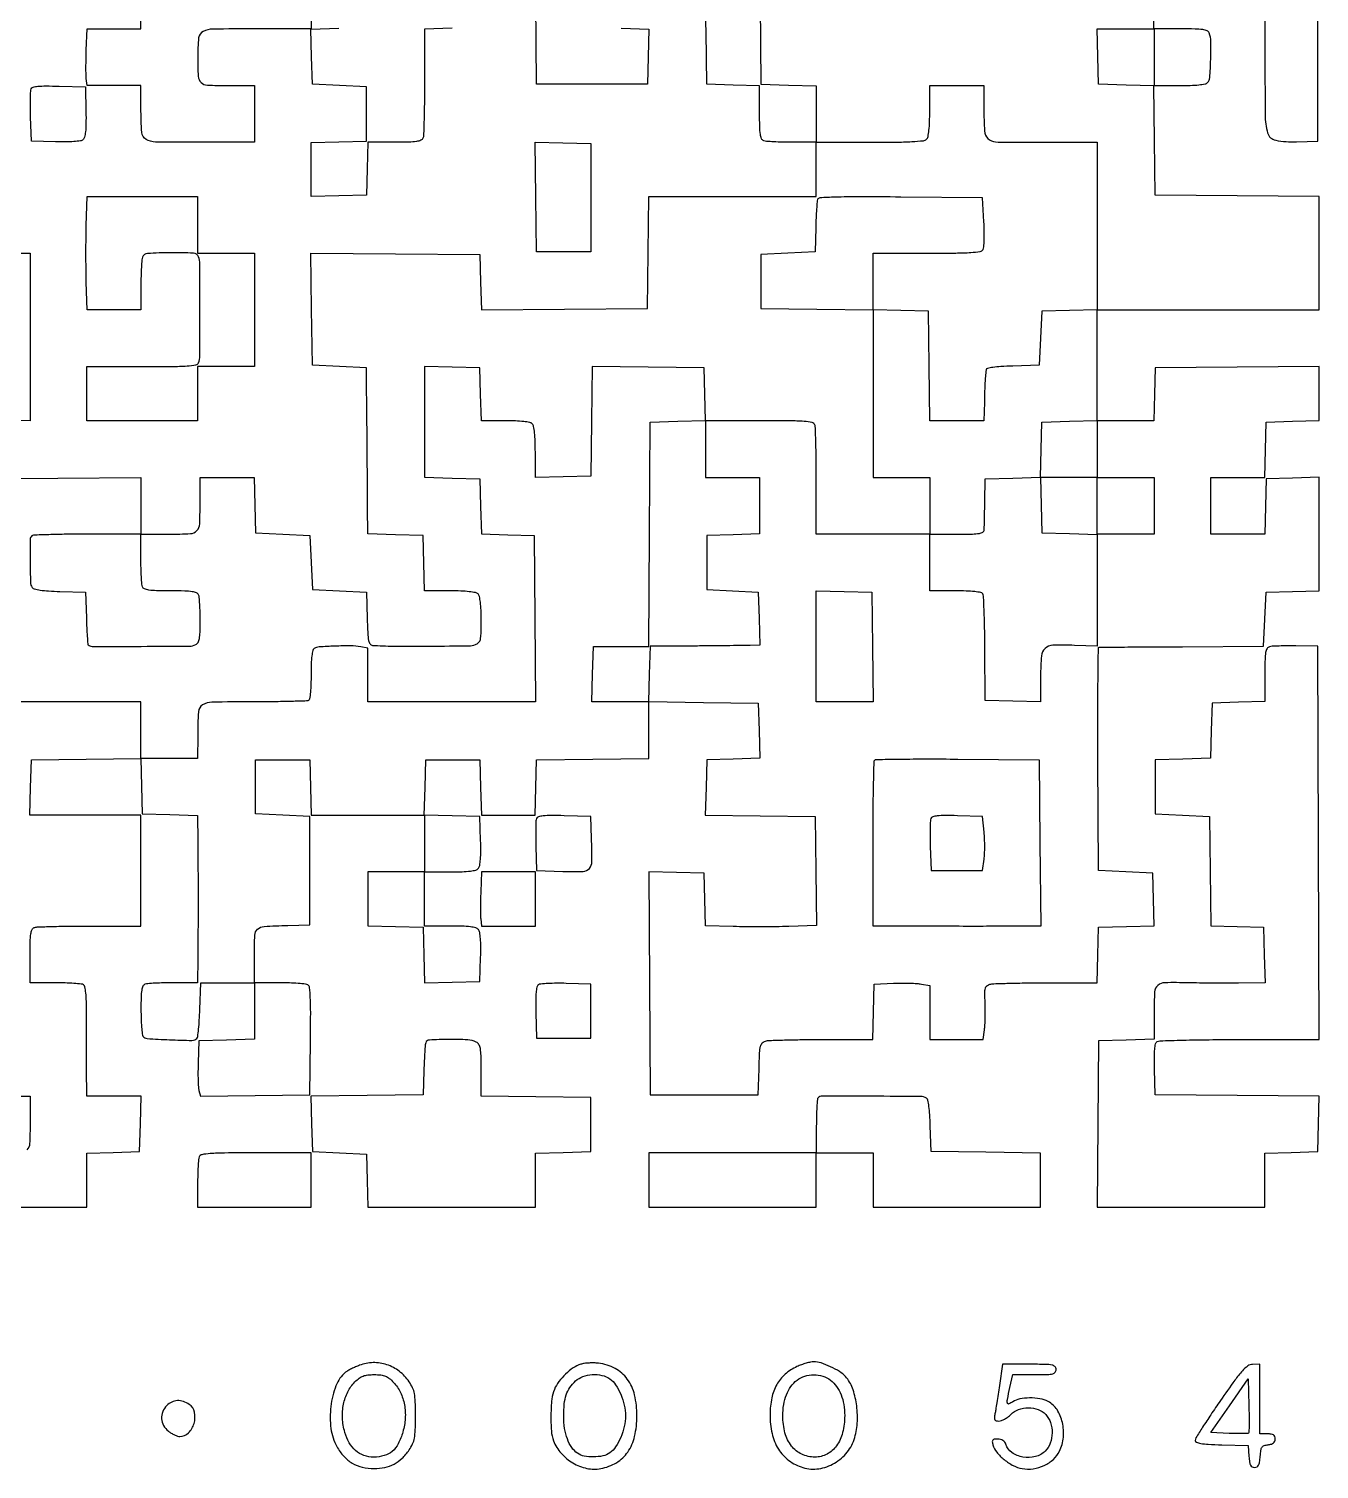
# Model space of a CAD drawing. Extents: x 179 to 1071, y 112 to 1107.
# Drawn here: x 571 to 1071, y 112 to 671 of the extents above; entities that cross this region are included whole.
import ezdxf

# ---------------------------------------------------------------- set-up
doc = ezdxf.new("R2010")
doc.units = 0

msp = doc.modelspace()

# ---------------------------------------------------------------- linework, layer by layer
for points in [[(1051.77821, 713.955715, 0.23695), (1050.732781, 712.321636, 0.015746), (1050.31788, 706.596257, 0.009157), (1050.086313, 696.323965, 0.000855), (1050.022593, 671.004287, 0.001494), (1050.0956, 637.532982, 0.066924), (1051.056246, 630.657337, 0.286759), (1054.186475, 627.800317, 0.054173), (1062.259538, 627.209712), (1070.5, 627.5), (1070.5, 671), (1070.5, 714.5), (1062, 714.739618, 0.011598), (1058.619187, 714.756485, 0.014585), (1055.491099, 714.608189, 0.012732), (1052.902627, 714.34324, 0.102574)], [(592.672561, 638.808176, -0.007495), (592.685555, 634.188221, -0.023491), (592.502047, 631.08948, -0.032674), (592.142428, 629.012558, -0.161712), (591.523276, 628.019317, -0.13841), (590.502379, 627.566286, -0.016751), (588.035586, 627.296137, -0.017214), (584.81027, 627.163324, -0.009403), (580.850715, 627.211141), (571.5, 627.5), (571.210159, 636.924983, -0.005535), (571.137174, 640.634259, -0.007531), (571.158783, 643.980936, -0.005233), (571.248144, 646.773814, -0.081166), (571.442274, 647.710164, -0.236652), (572.172333, 648.376284, -0.043922), (574.012272, 648.724596, -0.025951), (577.049899, 648.868732, -0.005823), (582.232115, 648.785181), (592.5, 648.5)], [(636, 595), (636, 584), (647, 584), (658, 584), (658, 562), (658, 540), (647, 540), (636, 540), (636, 529.5), (636, 519), (614.5, 519), (593, 519), (593, 529.5), (593, 540), (614.393011, 540, 0.002234), (626.024548, 540.051967, 0.014416), (631.892546, 540.273677, 0.022066), (635.350215, 540.658084, 0.268578), (636.347907, 541.464247, 0.090791), (636.854042, 544.164011, 0.001104), (636.890259, 562.008914, 0.001105), (636.847626, 579.85286, 0.090699), (636.340557, 582.554907, 0.298001), (634.367992, 583.978517, 0.013049), (625.475318, 584.15467, 0.01309), (616.586307, 583.865966, 0.294535), (614.606989, 582.418213, 0.07203), (614.367894, 581.361889, 0.005915), (614.178303, 578.534475, 0.007831), (614.044305, 575.140776, 0.005951), (614, 571.418213), (614, 562), (603.564338, 562), (593.128677, 562), (592.814338, 572.715364, -0.00466), (592.715951, 577.632384, -0.002629), (592.683558, 583.597952, -0.002623), (592.7141, 589.617592, -0.004298), (592.81054, 594.715364), (593.121081, 606), (614.56054, 606), (636, 606)], [(876.490686, 604.764082, 0.066386), (876.298759, 603.883406, 0.003709), (876.089347, 601.080699, 0.005662), (875.902122, 597.731134, 0.004113), (875.766667, 594), (875.5, 584.5), (865, 584), (854.5, 583.5), (854.5, 573), (854.5, 562.5), (876.25, 562.230498), (898, 561.960995), (898, 572.980498), (898, 584), (918.95031, 584, 0.00245), (930.058215, 584.054423, 0.013851), (935.977347, 584.276489, 0.01943), (939.579598, 584.65268, 0.232831), (940.70031, 585.420095, 0.112884), (940.992527, 586.406354, 0.008841), (941.118216, 589.163696, 0.011687), (941.133194, 592.492994, 0.008667), (941, 596.170095), (940.5, 605.5), (908.724019, 605.764082, 0.001635), (892.493998, 605.8459, 0.008197), (883.406638, 605.713023, 0.006284), (877.414436, 605.451706, 0.300454)], [(571.666667, 474.333333, 0.196533), (571.04225, 472.845176, 0.003958), (571.031876, 464.520042, 0.005092), (571.169519, 456.353105, 0.135593), (571.800347, 454.288805, 0.199883), (572.589, 453.737468, 0.01918), (574.944063, 453.315749, 0.019108), (578.199826, 452.987032, 0.00836), (582.535034, 452.788805), (592.5, 452.5), (592.831495, 442.501838, 0.003665), (592.987871, 438.640214, 0.005738), (593.18483, 435.32142, 0.001909), (593.397961, 432.468558, 0.178617), (593.568832, 432.097835, 0.198585), (595.042316, 431.486409, 0.000728), (614.106498, 431.490119, 0.001111), (632.796202, 431.5625, 0.118197), (635.25, 432.166623, 0.146938), (636.146469, 433.033276, 0.081244), (636.67086, 434.477073, 0.039357), (636.934432, 436.917575, 0.007227), (637, 441.453396, 0.006668), (636.955641, 444.779332, 0.008541), (636.821697, 447.83856, 0.006839), (636.631409, 450.387512, 0.069666), (636.393011, 451.418213, 0.204366), (635.605154, 452.231384, 0.063541), (633.93074, 452.696802, 0.030628), (631.003676, 452.940206, 0.005432), (625.5, 453, -0.005432), (619.996324, 453.059794, -0.030628), (617.06926, 453.303198, -0.063541), (615.394846, 453.768616, -0.204366), (614.606989, 454.581787, -0.07203), (614.367894, 455.638111, -0.005915), (614.178303, 458.465525, -0.007831), (614.044305, 461.859224, -0.005951), (614, 465.581787), (614, 475), (593.166667, 475, 0.002993), (585.132422, 474.951903, 0.004756), (578.257292, 474.804167, 0.001277), (572.287675, 474.603799, 0.189545)], [(1051.75, 431.328625, 0.199583), (1050.824059, 430.611216, 0.08973), (1050.303535, 429.133363, 0.035249), (1050.055212, 426.356843, 0.004683), (1050, 420.461659), (1050, 410.069966), (1039.75, 409.784983), (1029.5, 409.5), (1029.216508, 398.783492), (1028.933016, 388.066984), (1018.216508, 387.783492), (1007.5, 387.5), (1007.5, 377), (1007.5, 366.5), (1018, 366), (1028.5, 365.5), (1028.769787, 344.284765), (1029.039573, 323.069529), (1039.269787, 322.784765), (1049.5, 322.5), (1049.783832, 311.75), (1050.067663, 301), (1039.783832, 300.877856, -0.002562), (1035.180353, 300.846765, -0.001637), (1029.829813, 300.855558, -0.001644), (1024.585806, 300.89859, -0.003068), (1020.338935, 300.97347, 0.01007), (1011.193595, 301.006634, 0.175594), (1008.457623, 299.963802, 0.203323), (1007.226596, 297.465442, 0.014161), (1007, 289.466444), (1007, 279.067663), (996.25, 278.783832), (985.5, 278.5), (985.236147, 246.25), (984.972294, 214), (1017.486147, 214), (1050, 214), (1050, 224.465017), (1050, 234.930034), (1060.25, 235.215017), (1070.5, 235.5), (1070.783689, 246.235907), (1071.067378, 256.971814), (1039.283689, 257.235907), (1007.5, 257.5), (1007.211769, 267.417355, -0.006827), (1007.138177, 272.195195, -0.023663), (1007.278982, 275.282937, -0.033714), (1007.604266, 277.294865, -0.19692), (1008.211769, 278.152042, -0.134527), (1009.29115, 278.483481, -0.001124), (1018.15623, 278.733781, -0.003888), (1028.37421, 278.919789, -0.002482), (1040.256247, 278.984687), (1071.012494, 279), (1070.756247, 355.25), (1070.5, 431.5), (1062, 431.651949, 0.005474), (1058.617061, 431.675378, 0.006878), (1055.482813, 431.619651, 0.005613), (1052.861223, 431.507483, 0.052849)], [(962.763853, 355.25), (963.027706, 323), (952.763853, 322.926805, -0.00126), (944.527276, 322.888824, -0.000694), (934.455126, 322.881746, -0.00058), (922.339842, 322.904102, -0.000334), (907.75, 322.957682), (898, 323), (898, 354.833333, -0.002001), (898.049029, 367.086392, -0.003231), (898.199888, 377.515513, -0.000593), (898.402981, 386.698691, -0.192864), (898.680468, 387.347135, -0.194926), (899.328722, 387.621499, -0.000608), (908.434599, 387.750224, -0.003285), (918.778546, 387.815907, -0.002034), (930.930468, 387.763802), (962.5, 387.5)], [(767.442274, 364.710164, 0.081166), (767.248144, 363.773814, 0.005233), (767.158783, 360.980936, 0.007531), (767.137174, 357.634259, 0.005535), (767.210159, 353.924983), (767.5, 344.5), (777.722245, 344.215323, 0.013848), (785.5543, 344.214168, 0.210395), (787.951391, 345.349379, 0.179386), (788.934656, 347.971409, 0.009619), (788.795054, 357), (788.5, 365.5), (778.232115, 365.785181, 0.005823), (773.049899, 365.868732, 0.025951), (770.012272, 365.724596, 0.043922), (768.172333, 365.376284, 0.236652)], [(920.44275, 364.711405, 0.081149), (920.248444, 363.774362, 0.00524), (920.158923, 360.981301, 0.007536), (920.137209, 357.634347, 0.00554), (920.210159, 353.924983), (920.5, 344.5), (930.5, 344.5), (940.5, 344.5), (941.08534, 348.886315, 0.022863), (941.269448, 350.99849, 0.010307), (941.326793, 353.780045, 0.01018), (941.266834, 356.724741, 0.013684), (941.08534, 359.386315), (940.5, 365.5), (930.732592, 365.786422, 0.006215), (925.820487, 365.869374, 0.027145), (922.9185, 365.724677, 0.046335), (921.158442, 365.373938, 0.232847)], [(745.826147, 336.25, 0.005), (745.724526, 333.081246, 0.005283), (745.688755, 329.96875, 0.00506), (745.713413, 327.286633, 0.023816), (745.816422, 325.75), (746.132845, 323), (756.566422, 323), (767, 323), (767, 333.5), (767, 344), (756.576147, 344), (746.152294, 344)], [(768.211769, 300.1713, 0.194409), (767.60482, 299.304382, 0.033527), (767.279413, 297.284794, 0.023597), (767.138468, 294.191727, 0.006852), (767.211769, 289.417355), (767.5, 279.5), (778, 279.5), (788.5, 279.5), (788.5, 290), (788.5, 300.5), (779, 300.753945, 0.008497), (775.267186, 300.790269, 0.011674), (771.912207, 300.687545, 0.00849), (769.137493, 300.490389, 0.12262)], [(724.485282, 277.75, 0.066498), (724.295521, 276.877413, 0.003647), (724.08776, 274.076563, 0.005607), (723.901725, 270.730129, 0.004064), (723.766667, 267), (723.5, 257.5), (701.716367, 257.230404), (679.932734, 256.960808), (680.216367, 246.230404), (680.5, 235.5), (691, 235), (701.5, 234.5), (701.784983, 224.25), (702.069966, 214), (734.534983, 214), (767, 214), (767, 224.466168), (767, 234.932337), (777.75, 235.216168), (788.5, 235.5), (788.5, 246), (788.5, 256.5), (767.25, 256.769888), (746, 257.039775), (746, 266.984704, 0.005166), (745.940726, 272.721554, 0.038446), (745.675353, 275.434215, 0.091235), (745.101127, 276.976893, 0.136105), (744.065741, 277.964816, 0.111345), (740.750896, 278.880875, 0.014705), (733.418145, 279.016089, 0.009456), (725.894507, 278.791206, 0.30252)], [(876.666667, 256.333333, 0.178563), (876.399803, 255.754503, 0.004516), (876.195833, 252.827083, 0.009111), (876.048276, 249.341612, 0.006022), (876, 245.333333), (876, 235), (843.5, 235), (811, 235), (811, 224.5), (811, 214), (843.5, 214), (876, 214), (876, 224.5), (876, 235), (887, 235), (898, 235), (898, 224.5), (898, 214), (930.5, 214), (963, 214), (963, 224.480112), (963, 234.960225), (941.75, 235.230112), (920.5, 235.5), (920.211195, 245.464966, 0.00836), (920.012968, 249.800174, 0.019108), (919.684251, 253.055937, 0.01918), (919.262532, 255.411, 0.199883), (918.711195, 256.199653, 0.140528), (916.449973, 256.86678, 0.001121), (897.483593, 256.9696, 0.000851), (878.270771, 256.997986, 0.198854)], [(636.606989, 233.418213, 0.070946), (636.368222, 232.373807, 0.006338), (636.178303, 229.68135, 0.008159), (636.044331, 226.449196, 0.006277), (636, 222.918213), (636, 214), (658, 214), (680, 214), (680, 224.5), (680, 235), (658.606989, 235, 0.002045), (646.485827, 234.950434, 0.015901), (640.835307, 234.724422, 0.030015), (637.662537, 234.303854, 0.258697)], [(698.740524, 152.615915, 0.014829), (697.186521, 151.98974, 0.013597), (695.626083, 151.255326, 0.013745), (694.269882, 150.523964, 0.042693), (693.417436, 149.931478, 0.128483), (689.664699, 144.702646, 0.062573), (687.68194, 136.668618, 0.060936), (687.722776, 128.059778, 0.095656), (690.023577, 121.051121, 0.05775), (692.711422, 117.312294, 0.075452), (695.977532, 114.662962, 0.075438), (699.883118, 113.101663, 0.057704), (704.459294, 112.575716, 0.051332), (708.658641, 113.011589, 0.070386), (712.226952, 114.300149, 0.070192), (715.304929, 116.53133, 0.050713), (718.045712, 119.771662, 0.041815), (719.379175, 122.116075, 0.062612), (720.093569, 124.357786, 0.038598), (720.418475, 127.403103, 0.007283), (720.5, 133, 0.007283), (720.418475, 138.596897, 0.038598), (720.093569, 141.642214, 0.062612), (719.379175, 143.883925, 0.041815), (718.045712, 146.228338, 0.078252), (714.211054, 150.287893, 0.084742), (709.412321, 152.838945, 0.085799), (704.090504, 153.63431, 0.082829)], [(784.604322, 153.005326, 0.071877), (781.71922, 151.618475, 0.042159), (778.724617, 149.217296, 0.041605), (776.113201, 146.284564, 0.060083), (774.376839, 143.282119, 0.07604), (773.399794, 139.495421, 0.021235), (773.042426, 133.368656, 0.021382), (773.208244, 127.219267, 0.072833), (774.061334, 123.3151, 0.091885), (776.966032, 118.510735, 0.078339), (781.548416, 114.748801, 0.079548), (786.994027, 112.622434, 0.10007), (792.396867, 112.54663, 0.08835), (798.464326, 114.842136, 0.108354), (802.87266, 118.980284, 0.095028), (805.521253, 125.046784, 0.05463), (806.423899, 133, 0.058862), (805.498033, 141.105872, 0.100406), (802.658323, 147.273956, 0.113335), (797.933165, 151.364121, 0.090523), (791.494902, 153.406823, 0.026557), (789.753454, 153.53518, 0.019671), (787.822897, 153.498756, 0.019997), (785.997959, 153.318986, 0.041623)], [(868.5, 152.119269, 0.072233), (863.913059, 149.148703, 0.085313), (860.659506, 145.139049, 0.077576), (858.727802, 139.953904, 0.048566), (858.04947, 133.5, 0.056726), (858.832081, 126.121242, 0.084236), (861.279995, 120.116129, 0.093645), (865.33055, 115.696875, 0.087991), (870.79991, 112.941802, 0.110101), (876.913138, 112.502257, 0.094342), (883.017372, 114.631855, 0.092753), (887.994597, 118.899327, 0.101909), (890.891347, 124.546924, 0.056196), (891.910293, 130.920165, 0.048798), (891.563532, 137.679586, 0.051395), (889.992, 143.796591, 0.093429), (887.345081, 148.207427, 0.071058), (885.04709, 150.151318, 0.031119), (881.534151, 152.061425, 0.031001), (877.843708, 153.509058, 0.078118), (875, 153.956076, 0.050421), (873.765654, 153.831284, 0.018475), (872.059375, 153.416514, 0.018096), (870.214845, 152.82242, 0.020678)], [(947.031833, 144.75, -0.001522), (946.533343, 141.389824, -0.001641), (946.026419, 138.115625, -0.001548), (945.57347, 135.308556, -0.007862), (945.291792, 133.75, 0.025964), (945.07992, 132.274391, 0.151278), (945.241351, 131.515468, 0.211632), (945.767007, 131.120963, 0.056738), (946.829545, 131, 0.088952), (947.80325, 131.174607, 0.036221), (949.032599, 131.734375, 0.03439), (950.298978, 132.543314, 0.037066), (951.409091, 133.5, -0.108181), (954.460984, 135.455627, -0.088669), (958.282039, 136.14098, -0.089806), (962.060295, 135.459178, -0.115242), (964.992353, 133.50814, -0.109671), (966.860365, 130.361365, -0.083004), (967.468834, 126.379178, -0.083101), (966.74911, 122.420016, -0.110384), (964.793939, 119.339394, -0.1365), (960.982184, 117.18682, -0.103718), (956.164975, 117.013065, -0.109172), (951.877993, 118.765856, -0.165964), (949.508456, 121.973359, 0.080674), (949.068192, 122.843673, 0.092457), (948.391571, 123.483013, 0.085345), (947.483177, 123.869658, 0.058098), (946.365225, 124, 0.031391), (945.032388, 123.91624, 0.191208), (944.438997, 123.589463, 0.207563), (944.258785, 122.963355, 0.03751), (944.509859, 121.75, 0.101593), (945.997544, 118.903009, 0.050563), (948.88682, 116.011741, 0.049811), (952.398196, 113.685204, 0.079732), (955.797164, 112.534269, 0.078636), (960.125881, 112.489166, 0.071992), (964.400056, 113.765875, 0.074867), (967.98787, 116.13427, 0.099026), (970.322015, 119.266167, 0.086804), (971.82168, 124.687122, 0.080541), (971.452547, 130.445478, 0.087008), (969.365085, 135.40585, 0.131153), (965.914815, 138.544051, 0.076395), (962.736363, 139.614158, 0.044935), (958.731498, 139.945115, 0.045396), (954.878482, 139.565961, 0.105942), (952.222506, 138.443296, -0.055053), (950.731133, 137.626582, -0.470101), (950.143541, 137.938386, -0.099518), (950.135685, 139.325506, -0.004635), (951.082864, 143.950779), (952.165728, 149), (960.582864, 149, 0.004956), (965.661773, 149.050343, 0.053416), (967.697858, 149.309403, 0.173371), (968.635254, 149.919027, 0.164165), (969, 151, 0.192034), (968.564313, 152.092569, 0.156674), (967.45188, 152.701853, 0.043941), (965.005305, 152.953337, 0.003651), (958.615041, 153), (948.230082, 153)], [(1032.75, 138.909356, 0.004399), (1029.013582, 133.434845, 0.006634), (1025.864063, 128.594216, 0.002989), (1023.270062, 124.434412, 0.138782), (1023, 123.480182, 0.305602), (1023.484297, 122.761817, 0.055191), (1025.117619, 122.302436, 0.028372), (1028.027251, 121.989402, 0.005662), (1033.25, 121.784983), (1043.5, 121.5), (1043.807498, 117.25, 0.017974), (1044.045122, 115.061845, 0.083231), (1044.432145, 113.854441, 0.155654), (1045.057023, 113.229195, 0.119784), (1046, 113, 0.119784), (1046.942977, 113.229195, 0.155654), (1047.567855, 113.854441, 0.083231), (1047.954878, 115.061845, 0.017974), (1048.192502, 117.25, -0.017705), (1048.456522, 119.693504, -0.112209), (1048.901663, 120.853133, -0.16625), (1049.7205, 121.477304, -0.051861), (1051.25, 121.816422, 0.042097), (1052.512734, 122.070686, 0.101063), (1053.35353, 122.513006, 0.129053), (1053.831645, 123.17099, 0.093191), (1054, 124.066422, 0.087827), (1053.835282, 124.996931, 0.163399), (1053.362118, 125.588869, 0.112692), (1052.481861, 125.908273, 0.03092), (1051, 126), (1048, 126), (1048, 139.5), (1048, 153), (1045.25, 152.964157, 0.151067), (1043.364087, 152.35401, 0.057843), (1041.283569, 150.498386, 0.026079), (1038.333172, 146.810588, 0.003732)], [(712.035603, 145.961886, -0.077808), (714.667019, 142.082825, -0.064296), (716.203721, 137.323878, -0.060798), (716.532428, 132.069419, -0.056044), (715.611916, 126.736983, -0.04672), (713.818584, 122.198156, -0.098047), (711.487034, 119.225574, -0.10959), (708.386211, 117.564092, -0.068502), (704.288218, 117, -0.085737), (700.528365, 117.64949, -0.09174), (697.302453, 119.518344, -0.085291), (694.787156, 122.549989, -0.06298), (693.099851, 126.578803, -0.054337), (692.187114, 132.154673, -0.062841), (692.573196, 137.520358, -0.067357), (694.221306, 142.303, -0.079927), (697.017351, 146.171197, -0.035822), (698.678317, 147.609813, -0.070541), (700.206878, 148.4475, -0.064488), (701.998004, 148.870055, -0.025726), (704.521867, 149, -0.025252), (707.103938, 148.869512, -0.070933), (708.856318, 148.435816, -0.07632), (710.344317, 147.550753, -0.032638)], [(795.885708, 147.3675, -0.094233), (798.160197, 145.030633, -0.046083), (800.130844, 141.352528, -0.044302), (801.497181, 137.104801, -0.055724), (801.956076, 133, -0.055724), (801.497181, 128.895199, -0.044302), (800.130844, 124.647472, -0.046083), (798.160197, 120.969367, -0.094233), (795.885708, 118.6325, -0.099708), (793.230354, 117.471276, -0.050083), (789.578695, 117.055341, -0.050201), (785.944453, 117.372264, -0.106326), (783.352869, 118.465394, -0.092392), (781.123773, 120.738954, -0.058742), (779.427145, 124.046867, -0.051075), (778.357102, 128.160107, -0.03813), (778, 132.836029, -0.024184), (778.23315, 137.653536, -0.057443), (778.98512, 141.156169, -0.070154), (780.394617, 143.95646, -0.054302), (782.635837, 146.538309, -0.101052), (785.452656, 148.249807, -0.070634), (789.102713, 149.003148, -0.070371), (792.833216, 148.711541, -0.098439)], [(881.486321, 146.8321, -0.069979), (883.860809, 144.356476, -0.060844), (885.595445, 141.205861, -0.054991), (886.648366, 137.428896, -0.040522), (887, 133.097218, -0.060079), (886.206811, 126.519811, -0.095905), (883.847609, 121.392633, -0.116238), (880.140977, 118.162056, -0.12196), (875.447767, 117, -0.109482), (870.332024, 118.133755, -0.118914), (866.350685, 121.306873, -0.102022), (863.845555, 126.390837, -0.063709), (863, 133, -0.039799), (863.349679, 137.386057, -0.055105), (864.398367, 141.186884, -0.061272), (866.131616, 144.346776, -0.070161), (868.513679, 146.8321, -0.088676), (871.50599, 148.426731, -0.078344), (875, 148.977583, -0.078344), (878.49401, 148.426731, -0.088676)], [(1043.656847, 126.323514, -0.190609), (1043.290746, 126.164961, -0.004013), (1041.279603, 126.116738, -0.008726), (1038.896607, 126.120323, -0.005697), (1036.148262, 126.20376), (1029.055672, 126.5), (1036.277836, 136.924835), (1043.5, 147.349671), (1043.786421, 137.04459, -0.003876), (1043.866171, 133.064516, -0.006092), (1043.866507, 129.644428, -0.002024), (1043.819067, 126.704235, -0.193672)], [(624, 137, 0.103394), (622.455375, 134.639011, 0.109724), (622.029473, 131.908131, 0.109224), (622.799738, 129.243998, 0.101659), (624.634859, 127.07258, 0.030501), (625.780661, 126.279353, 0.028242), (627.043613, 125.60882, 0.029388), (628.236373, 125.142275, 0.078685), (629.134859, 125, 0.200198), (632.446043, 126.381137, 0.124556), (634.614302, 130.059652, 0.122431), (634.791959, 134.376265, 0.191612), (632.777494, 137.443296, 0.072393), (630.48363, 138.59836, 0.093372), (628.151012, 138.916956, 0.097622), (625.941439, 138.364308, 0.086637)]]:
    msp.add_lwpolyline(points, format="xyb", close=True)
for points in [[(548.930034, 214), (570.965017, 214), (593, 214), (593, 224.465017), (593, 234.930034), (603.25, 235.215017), (613.5, 235.5), (613.783832, 246.25), (614.067663, 257), (603.533832, 257), (593, 257), (592.905133, 267.75, -0.001128), (592.873119, 272.623851, -0.000676), (592.855971, 278.415424, -0.000676), (592.854492, 284.179654, -0.001177), (592.870992, 288.962083, 0.007104), (592.830855, 293.738102, 0.019964), (592.622009, 297.073424, 0.022901), (592.278536, 299.373225, 0.205491), (591.715859, 300.19677, 0.117117), (590.829819, 300.503135, 0.007), (587.993096, 300.74692, 0.010204), (584.573455, 300.922577, 0.007336), (580.75, 300.984687), (571, 301), (571, 311.393011, -0.005351), (571.059586, 316.960143, -0.030363), (571.30265, 319.913621, -0.063068), (571.76761, 321.601595, -0.205218), (572.581787, 322.393011, -0.082815), (573.775876, 322.636501, -0.001919), (579.5499, 322.821697, -0.004216), (586.334577, 322.955997, -0.00284), (594.081787, 323), (614, 323), (614, 344.5), (614, 366), (592.466168, 366), (570.932337, 366), (571.216168, 376.75), (571.5, 387.5), (592.715968, 387.769789), (613.931935, 388.039577), (614.215968, 377.269789), (614.5, 366.5), (625.25, 366.216168), (636, 365.932337), (636.080645, 355.966168, -0.000778), (636.111626, 351.226275, -0.000367), (636.137601, 345.108812, -0.000364), (636.155426, 338.705042, -0.000514), (636.16129, 333, -0.000518), (636.155416, 327.328331, -0.000378), (636.137601, 321.028125, -0.000382), (636.111638, 315.057377, -0.000844), (636.080645, 310.5), (636, 301), (626.581787, 301, 0.005951), (622.859224, 300.955695, 0.007831), (619.465525, 300.821697, 0.005915), (616.638111, 300.632106, 0.07203), (615.581787, 300.393011, 0.19467), (614.780298, 299.644942, 0.069116), (614.312224, 298.117276, 0.033827), (614.069372, 295.475625, 0.00643), (614.015313, 290.643011, 0.007669), (614.076382, 287.053884, 0.010583), (614.248778, 283.835561, 0.007462), (614.488346, 281.169118, 0.115963), (614.788585, 280.307836, 0.238871), (616.381675, 279.362557, 0.005895), (625.114481, 278.883699, 0.006457), (633.798042, 278.622444, 0.202967), (635.742197, 279.40648, 0.168511), (636.055932, 280.050871, 0.005297), (636.377571, 283.000591, 0.00977), (636.655412, 286.533658, 0.006555), (636.841025, 290.58095), (637.18205, 301), (647.591025, 301), (658, 301), (658, 290.033832), (658, 279.067663), (647.25, 278.783832), (636.5, 278.5), (636.204946, 270, 0.006937), (636.133698, 266.579253, 0.008098), (636.163731, 263.330116, 0.007286), (636.273473, 260.588797, 0.047804), (636.478972, 259.230182), (637.048052, 256.960364), (658.274026, 257.230182), (679.5, 257.5), (679.77083, 278.428109, 0.002701), (679.849994, 288.928451, 0.012029), (679.714887, 295.091209, 0.012869), (679.427241, 299.095412, 0.230932), (678.77083, 300.162796, 0.115844), (677.852781, 300.482259, 0.007444), (675.009244, 300.73694, 0.010563), (671.577369, 300.920078, 0.007655), (667.75, 300.984687), (658, 301), (658, 311.480948, -0.011573), (658.184972, 319.471708, -0.199796), (659.27627, 321.785637, -0.170244), (661.756564, 322.829771, -0.007926), (671, 323.24922), (679.5, 323.5), (679.5, 344.5), (679.5, 365.5), (669, 366), (658.5, 366.5), (658.5, 377), (658.5, 387.5), (669, 387.5), (679.5, 387.5), (679.783832, 376.75), (680.067663, 366), (702.033832, 366), (724, 366), (724, 355), (724, 344), (713, 344), (702, 344), (702, 333.533832), (702, 323.067663), (712.75, 322.783832), (723.5, 322.5), (723.784171, 311.716515), (724.068343, 300.93303), (734.784171, 301.216515), (745.5, 301.5), (745.788859, 310.850715, 0.009044), (745.84141, 314.957683, 0.018924), (745.703614, 318.150171, 0.020746), (745.412685, 320.513859, 0.132968), (744.916414, 321.600715, 0.154085), (743.875583, 322.271246, 0.035127), (741.794146, 322.685192, 0.024181), (738.653266, 322.929838, 0.007345), (733.877555, 323), (724, 323), (724, 333.5), (724, 344), (733.877555, 344, 0.007345), (738.653266, 344.070162, 0.024181), (741.794146, 344.314808, 0.035127), (743.875583, 344.728754, 0.154085), (744.916414, 345.399285, 0.132968), (745.412685, 346.486141, 0.020746), (745.703614, 348.849829, 0.018924), (745.84141, 352.042317, 0.009044), (745.788859, 356.149285), (745.5, 365.5), (734.716515, 365.784171), (723.93303, 366.068343), (724.216515, 376.784171), (724.5, 387.5), (735, 387.5), (745.5, 387.5), (745.783832, 376.75), (746.067663, 366), (756.5, 366), (766.932337, 366), (767.216168, 376.75), (767.5, 387.5), (789.25, 387.769502), (811, 388.039005), (811, 399.03939), (811, 410.039775), (832.25, 409.769888), (853.5, 409.5), (853.783473, 398.785353), (854.066946, 388.070705), (843.783473, 387.785353), (833.5, 387.5), (833.216371, 376.769986), (832.932742, 366.039971), (854.216371, 365.769986), (875.5, 365.5), (875.769629, 344.338997), (876.039257, 323.177994), (865.269629, 322.838997, -0.004764), (860.370632, 322.731502, -0.002808), (854.515836, 322.691718, -0.002808), (848.666157, 322.717677, -0.004802), (843.78428, 322.813661), (833.068561, 323.127322), (832.78428, 333.313661), (832.5, 343.5), (821.739352, 343.78394), (810.978704, 344.067879), (811.239352, 300.78394), (811.5, 257.5), (832.5, 257.5), (853.5, 257.5), (853.783793, 267.642206, -0.004239), (854.011163, 273.877009, -0.045994), (854.354225, 276.368126, -0.13437), (855.044772, 277.644519, -0.137305), (856.283793, 278.378551, -0.056343), (857.859525, 278.615671, -0.002272), (863.640614, 278.802173, -0.003961), (870.501562, 278.937922, -0.002792), (878.216168, 278.986345), (897.932337, 279), (898.216168, 289.75), (898.5, 300.5), (906, 300.80649, -0.008667), (909.109769, 300.879612, -0.00841), (912.251562, 300.846169, -0.008349), (915.012596, 300.724159, -0.030569), (916.75, 300.511177), (920, 299.909374), (920, 289.454687), (920, 279), (930.372192, 279), (940.744384, 279), (941.240606, 282.75, 0.020239), (941.413553, 284.643411, 0.007234), (941.511592, 287.354508, 0.007164), (941.533497, 290.334585, 0.008407), (941.466288, 293.158963, -0.00749), (941.364576, 297.127075, -0.066355), (941.576942, 298.861018, -0.160581), (942.184633, 299.803224, -0.104734), (943.347873, 300.395308, -0.05666), (944.884956, 300.625907, -0.002173), (950.659437, 300.807096, -0.003868), (957.506109, 300.939151, -0.002714), (965.216168, 300.986345), (984.932337, 301), (985.216168, 311.75), (985.5, 322.5), (996.284606, 322.784183), (1007.069211, 323.068365), (1006.784606, 333.284183), (1006.5, 343.5), (996, 344), (985.5, 344.5), (985.239377, 387.75, -0.001649), (985.194121, 404.341878, -0.00274), (985.278746, 418.328313, -0.000306), (985.429669, 430.758122, -0.368263), (985.739377, 431.112343, -0.034659), (986.348584, 431.159558, -0.000077), (995.529692, 431.232121, -0.000521), (1005.869195, 431.301473, -0.000324), (1018, 431.362343), (1049.5, 431.5), (1050, 442), (1050.5, 452.5), (1060.75, 452.784983), (1071, 453.069966), (1071, 475.069966), (1071, 497.069966), (1060.75, 496.784983), (1050.5, 496.5), (1050.216168, 485.75), (1049.932337, 475), (1039.466168, 475), (1029, 475), (1029, 486), (1029, 497), (1039.466168, 497), (1049.932337, 497), (1050.216168, 507.75), (1050.5, 518.5), (1060.75, 518.784983), (1071, 519.069966), (1071, 529.54903), (1071, 540.028094), (1039.25, 539.764047), (1007.5, 539.5), (1007.215017, 529.25), (1006.930034, 519), (995.965017, 519), (985, 519), (985, 540.5), (985, 562), (1028, 562), (1071, 562), (1071, 583.985953), (1071, 605.971906), (1039.25, 606.235953), (1007.5, 606.5), (1007.230112, 627.75), (1006.960225, 649), (1016.780112, 649, 0.00867), (1021.061743, 649.07425, 0.018449), (1024.365291, 649.3111, 0.019325), (1026.798958, 649.671728, 0.151043), (1027.8, 650.2, 0.182186), (1028.648595, 652.075108, 0.008428), (1028.98781, 659.18065, 0.012209), (1029.032511, 666.131964, 0.087326), (1028.393011, 669.418213, 0.205372), (1027.600948, 670.232572, 0.062982), (1025.9105, 670.697448, 0.030315), (1022.952209, 670.940452, 0.005337), (1017.373509, 671), (1006.960995, 671), (1007.230498, 692.75)], [(680, 682.033832), (680, 671), (658.616631, 671, 0.003145), (641.869781, 670.894653, 0.110592), (638.086363, 669.997332, 0.260767), (636.395613, 667.565133, 0.024328), (636.027309, 660, 0.013589), (636.228611, 652.594846, 0.191575), (637.322049, 650.228901, 0.179999), (639.771617, 649.184186, 0.011737), (647.616631, 649), (658, 649), (658, 638), (658, 627), (636.616631, 627, -0.003516), (619.682798, 627.119095, -0.129758), (615.991264, 628.149268, -0.248446), (614.334426, 630.830233, -0.016241), (614.013655, 640.25), (614, 649), (603.566422, 649), (593.132845, 649), (592.816422, 651.75, -0.024073), (592.712734, 653.308753, -0.004732), (592.687969, 656.115625, -0.005009), (592.722867, 659.389825, -0.004629), (592.823474, 662.75), (593.146947, 671), (603.573474, 671), (614, 671), (614, 682)], [(854.267258, 680.983834), (854.5, 649.5), (865.25, 649.216168), (876, 648.932337), (876, 637.966168), (876, 627), (896.8, 627, 0.003169), (906.593081, 627.062069, 0.010454), (913.045513, 627.278846, 0.00933), (917.538104, 627.608073, 0.175156), (918.8, 628.2, 0.150969), (919.328068, 629.200304, 0.019349), (919.688776, 631.630442, 0.018472), (919.925705, 634.928253, 0.008695), (920, 639.2), (920, 649), (930.5, 649), (941, 649), (941, 639.934259, 0.015059), (941.257193, 631.396662, 0.182324), (942.574939, 628.453114, 0.187177), (945.492475, 627.153297, 0.016019), (953.825014, 627.011516, -0.001786), (958.655229, 627.066823, -0.00108), (964.37516, 627.099527, -0.001082), (970.054735, 627.107434, -0.001903), (974.75, 627.085939), (985, 627), (985, 594.533832), (985, 562.067663), (974.25, 561.783832), (963.5, 561.5), (963, 551), (962.5, 540.5), (952.25, 540.215017, 0.00691), (947.549079, 540.019269, 0.021984), (944.420839, 539.707303, 0.026625), (942.368684, 539.298578, 0.310698), (941.858431, 538.715017, 0.00737), (941.600853, 536.179806, 0.007856), (941.424381, 533.691472, 0.005868), (941.292666, 530.655166, 0.002007), (941.171044, 526.25), (941, 519), (930.519888, 519), (920.039775, 519), (919.769888, 540.25), (919.5, 561.5), (908.75, 561.783832), (898, 562.067663), (898, 529.533832), (898, 497), (909, 497), (920, 497), (920, 486), (920, 475), (930.5, 475, 0.004226), (936.565511, 475.051263, 0.036659), (939.252776, 475.294279, 0.1079), (940.57789, 475.82115, 0.232766), (941.109715, 476.75, 0.009007), (941.159536, 477.866332, 0.000834), (941.22841, 480.629687, 0.001074), (941.297974, 483.925493, 0.000842), (941.359715, 487.5), (941.5, 496.5), (952.216508, 496.783492), (962.933016, 497.066984), (963.216508, 507.783492), (963.5, 518.5), (974.25, 518.783832), (985, 519.067663), (985, 508.033832), (985, 497), (996, 497), (1007, 497), (1007, 486), (1007, 475), (996, 475), (985, 475), (985.000505, 453.25), (985.00101, 431.5), (976.112842, 431.845305, 0.016262), (967.756582, 431.898022, 0.179732), (964.705412, 430.672691, 0.191702), (963.297362, 427.790559, 0.01891), (963, 419.930985), (963, 409.932337), (952.25, 410.216168), (941.5, 410.5), (941.38082, 430.63382, 0.003169), (941.285248, 438.431055, 0.004865), (941.09401, 445.181209, 0.00179), (940.852713, 450.973759, 0.127779), (940.571803, 451.88382, 0.21528), (939.847277, 452.372226, 0.01611), (937.433472, 452.704582, 0.017838), (934.175119, 452.929566, 0.008317), (929.940983, 453), (920, 453), (920, 464), (920, 475), (898, 475), (876, 475), (876, 495.418213, 0.002771), (875.956005, 503.357109, 0.004125), (875.821697, 510.303225, 0.001841), (875.636631, 516.220565, 0.083055), (875.393011, 517.418213, 0.257256), (874.346099, 518.301441, 0.030951), (871.243952, 518.72381, 0.016256), (865.715635, 518.950214, 0.002106), (853.893011, 519), (833, 519), (833, 508), (833, 497), (843.5, 497), (854, 497), (854, 486.034983), (854, 475.069966), (843.75, 474.784983), (833.5, 474.5), (833.5, 464), (833.5, 453.5), (843.5, 453), (853.5, 452.5), (853.784983, 442.25), (854.069966, 432), (850.284983, 431.864986, -0.005394), (847.924275, 431.806269, -0.000584), (842.471214, 431.735855, -0.000716), (835.978112, 431.668894, -0.000577), (829, 431.614986), (811.5, 431.5), (811.216168, 420.75), (810.932337, 410), (799.932337, 410), (788.932337, 410), (789.216168, 420.694019), (789.5, 431.388039), (800.239641, 431.401983), (810.979283, 431.415927), (811.239641, 474.957964), (811.5, 518.5), (822.284606, 518.784183), (833.069211, 519.068365), (832.784606, 529.284183), (832.5, 539.5), (810.769944, 539.769447), (789.039889, 540.038894), (788.769944, 518.769447), (788.5, 497.5), (777.75, 497.216168), (767, 496.932337), (767, 506.766168, 0.008652), (766.925781, 511.054729, 0.018432), (766.688986, 514.362299, 0.019308), (766.328414, 516.798441, 0.151095), (765.8, 517.8, 0.148905), (764.82015, 518.322339, 0.019991), (762.484548, 518.68524, 0.019114), (759.341123, 518.92443, 0.009431), (755.334983, 519), (746.069966, 519), (745.784983, 529.25), (745.5, 539.5), (734.75, 539.783832), (724, 540.067663), (724, 518.567663), (724, 497.067663), (734.75, 496.783832), (745.5, 496.5), (745.783481, 485.784613), (746.066961, 475.069227), (756.283481, 474.784613), (766.5, 474.5), (766.763853, 442.25), (767.027706, 410), (734.513853, 410), (702, 410), (702, 420.420545), (702, 430.841089), (699.25, 431.308357, 0.040034), (695.361315, 431.652559, 0.011275), (689.268116, 431.56548, 0.007125), (683.133463, 431.251794, 0.122669), (681.23354, 430.644336, 0.200749), (680.668297, 429.854234, 0.025945), (680.303185, 427.763405, 0.021994), (680.070119, 424.743529, 0.008261), (680, 420.5, -0.009372), (679.931814, 416.86254, -0.014177), (679.723498, 413.703099, -0.008832), (679.432875, 411.115719, -0.225643), (679.058718, 410.53629, -0.131045), (678.278426, 410.300914, -0.001294), (672.387329, 410.125433, -0.004139), (665.574963, 409.996579, -0.002658), (657.669406, 409.954545, 0.003766), (641.501787, 409.832769, 0.133915), (637.925334, 408.799269, 0.244598), (636.320176, 406.142371, 0.015533), (636.013655, 396.75), (636, 388), (625, 388), (614, 388), (614, 398.970178), (614, 409.940356), (581.465744, 409.942862), (548.931488, 409.945368)], [(549.5, 496.5), (581.75, 496.763853), (614, 497.027706), (614, 486.013853), (614, 475), (624.883369, 475, 0.012204), (633.226269, 475.20366, 0.197977), (635.714658, 476.374267, 0.177077), (636.798314, 479.013049, 0.009397), (636.986345, 488.25), (637, 497), (647.466168, 497), (657.932337, 497), (658.216168, 486.25), (658.5, 475.5), (669, 475), (679.5, 474.5), (680, 464), (680.5, 453.5), (691, 453), (701.5, 452.5), (701.784983, 442.25, 0.004749), (702.000014, 436.486979, 0.035944), (702.322053, 433.78555, 0.096524), (702.873514, 432.416646, 0.235456), (703.784983, 431.879048, 0.015984), (711.880307, 431.567685, 0.003337), (726.085984, 431.570474, 0.001179), (741.257902, 431.710492, 0.082383), (743.75, 432.153638, 0.113081), (744.997923, 432.945758, 0.138447), (745.663684, 434.150457, 0.052298), (745.944089, 436.378047, 0.00518), (746, 441.775249, 0.010126), (745.923279, 445.563222, 0.019661), (745.682009, 448.579501, 0.020506), (745.317215, 450.837919, 0.14711), (744.8, 451.8, 0.150842), (743.800954, 452.32772, 0.01939), (741.376818, 452.688563, 0.018512), (738.088767, 452.925628, 0.008739), (733.833832, 453), (724.067663, 453), (723.783832, 463.75), (723.5, 474.5), (712.75, 474.783832), (702, 475.067663), (701.940931, 485.283832, 0.000384), (701.905753, 490.654565, 0.000111), (701.843127, 498.961501, 0.000111), (701.76836, 508.327907, 0.000118), (701.690931, 517.5), (701.5, 539.5), (691, 540), (680.5, 540.5), (680.23046, 562.263689), (679.960919, 584.027379), (712.73046, 583.763689), (745.5, 583.5), (745.783972, 572.736192), (746.067944, 561.972383), (778.283972, 562.236192), (810.5, 562.5), (810.769502, 584.25), (811.039005, 606), (843.519502, 606), (876, 606), (876, 616.5), (876, 627), (866.581787, 627, -0.005951), (862.859224, 627.044305, -0.007831), (859.465525, 627.178303, -0.005915), (856.638111, 627.367894, -0.07203), (855.581787, 627.606989, -0.204941), (854.767938, 628.397244, -0.063222), (854.302828, 630.080782, -0.030449), (854.059653, 633.025624, -0.005378), (854, 638.572006), (854, 648.930034), (843.75, 649.215017), (833.5, 649.5), (833.228743, 669.92315, 0.003752), (833.044012, 678.809871, 0.008857)], [(734.75, 671.216168), (724, 670.932337), (724, 650.547956, -0.002775), (723.956005, 642.62203, -0.004131), (723.821697, 635.686837, -0.001846), (723.636622, 629.779199, -0.08304), (723.393011, 628.581787, -0.204941), (722.602756, 627.767938, -0.063222), (720.919218, 627.302828, -0.030449), (717.974376, 627.059653, -0.005378), (712.427994, 627), (702.069966, 627), (701.784983, 616.75), (701.5, 606.5), (690.75, 606.216168), (680, 605.932337), (680, 616.432337), (680, 626.932337), (690.75, 627.216168), (701.5, 627.5), (701.5, 638), (701.5, 648.5), (691, 649), (680.5, 649.5), (680.216515, 660.215829), (679.93303, 670.931657), (690.716515, 671.215829)], [(560.519052, 257), (571, 257), (571, 246.519052, -0.011573), (570.815028, 238.528292, -0.199796), (569.72373, 236.214363, -0.170244)]]:
    msp.add_lwpolyline(points, format="xyb")
for points in [[(800.283485, 671.215829), (811.06697, 670.931657), (810.783485, 660.215829), (810.5, 649.5), (789, 649.5), (767.5, 649.5), (767.236177, 681.727479)], [(559.945774, 584), (571, 584), (571, 551.466168), (571, 518.932337), (560.25, 519.216168)]]:
    msp.add_lwpolyline(points)
for points in [[(1007, 659.966168), (1007, 648.932337), (996.25, 649.216168), (985.5, 649.5), (985.216168, 660.25), (984.932337, 671), (995.966168, 671), (1007, 671)], [(788.5, 605.5), (788.5, 584.5), (778, 584.5), (767.5, 584.5), (767.230013, 605.784034), (766.960027, 627.068069), (777.730013, 626.784034), (788.5, 626.5)], [(963.216168, 486.25), (963.5, 475.5), (974.25, 475.216168), (985, 474.932337), (985, 485.966168), (985, 497), (973.966168, 497), (962.932337, 497)], [(897.769888, 431.25), (898.039775, 410), (887.019888, 410), (876, 410), (876, 431.533832), (876, 453.067663), (886.75, 452.783832), (897.5, 452.5)]]:
    msp.add_lwpolyline(points, close=True)

doc.saveas('drawing.dxf')
